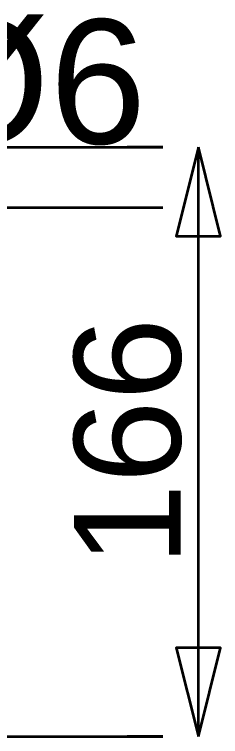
# Model space of a CAD drawing. Header units: millimetres. Extents: x 0 to 420, y 0 to 297.
# Drawn here: x 275.83 to 281.62, y 240.4 to 260.74 of the extents above; entities that cross this region are included whole.
import ezdxf
from ezdxf.enums import TextEntityAlignment as Align

# ---------------------------------------------------------------- set-up
doc = ezdxf.new("R2010")
doc.units = ezdxf.units.MM
doc.styles.add('GOST', font='Arial')

msp = doc.modelspace()

# ---------------------------------------------------------------- linework, layer by layer
at = {"color": 7, "lineweight": 35}
for p, q in [((265, 257), (280, 257)), ((280, 257), (279, 257)), ((281, 240.4), (281, 257)), ((72.88, 255.3), (280, 255.3)), ((73.72, 255.3), (280, 255.3)), ((92.88, 255.3), (280, 255.3)), ((93.72, 255.3), (280, 255.3)), ((112.88, 255.3), (280, 255.3)), ((113.72, 255.3), (280, 255.3)), ((132.88, 255.3), (280, 255.3)), ((133.72, 255.3), (280, 255.3)), ((152.88, 255.3), (280, 255.3)), ((153.72, 255.3), (280, 255.3)), ((172.88, 255.3), (280, 255.3)), ((173.72, 255.3), (280, 255.3)), ((192.88, 255.3), (280, 255.3)), ((193.72, 255.3), (280, 255.3)), ((212.88, 255.3), (280, 255.3)), ((213.72, 255.3), (280, 255.3)), ((232.88, 255.3), (280, 255.3)), ((233.72, 255.3), (280, 255.3)), ((252.88, 255.3), (280, 255.3)), ((253.72, 255.3), (280, 255.3)), ((265, 240.4), (280, 240.4)), ((280, 240.4), (279, 240.4))]:
    msp.add_line(p, q, dxfattribs=at)
for points in [[(281, 257), (280.375, 254.5), (281.625, 254.5)], [(281, 240.4), (281.625, 242.9), (280.375, 242.9)]]:
    msp.add_lwpolyline(points, close=True, dxfattribs=at)

# ---------------------------------------------------------------- texts
at = {"color": 7, "style": 'GOST'}
msp.add_text('20×Ø6', height=3.5, dxfattribs=at).set_placement((264.72, 257.1))
msp.add_text('166', height=3, rotation=90, dxfattribs=at).set_placement((279, 248.7), align=Align.MIDDLE)

doc.saveas('drawing.dxf')
